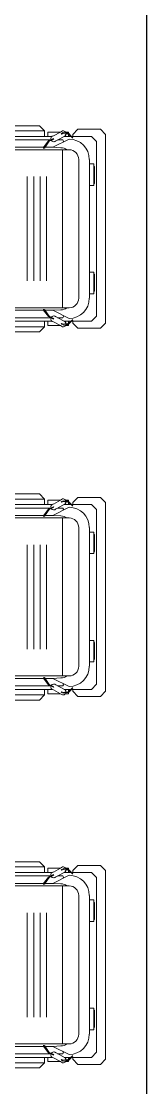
# Model space of a CAD drawing. Header units: metres. Extents: x 2026 to 2182, y 1015 to 1085.
# Drawn here: x 2080.21 to 2081.41, y 1037.86 to 1048 of the extents above; entities that cross this region are included whole.
import ezdxf

# ---------------------------------------------------------------- set-up
doc = ezdxf.new("R2010")
doc.units = ezdxf.units.M
doc.layers.add('0.2', color=2, linetype='Continuous')
doc.layers.add('Z-GAS HUANUCO CASCO_2DA ETAPA_$0$CAMIONES', color=20, linetype='Continuous', lineweight=9)

# ---------------------------------------------------------------- blocks, each defined once
blk = doc.blocks.new('repartidoresa1')
at = {"layer": 'Z-GAS HUANUCO CASCO_2DA ETAPA_$0$CAMIONES'}
for p, q in [((-0.98, -6.83), (-0.98, -5.674)), ((-0.931, -6.879), (-0.931, -5.625)), ((0.931, -6.879), (0.931, -5.625)), ((0.98, -5.674), (0.98, -6.83)), ((-0.879, -6.879), (-0.879, -5.696)), ((0.879, -6.879), (0.879, -5.696)), ((-0.751, -7.113), (-0.751, -5.82)), ((0.751, -7.113), (0.751, -5.82)), ((-0.845, -6.937), (-0.845, -6.543)), ((-0.775, -6.543), (-0.775, -6.87)), ((0.775, -6.543), (0.775, -6.87)), ((0.845, -6.937), (0.845, -6.543)), ((-0.496, -6.714), (0, -6.714)), ((-0.496, -6.776), (0, -6.776)), ((0.496, -6.714), (0, -6.714)), ((0.496, -6.776), (0, -6.776)), ((-0.931, -6.879), (-0.98, -6.83)), ((-0.879, -6.879), (-0.931, -6.879)), ((-0.879, -6.911), (-0.879, -6.879)), ((-0.835, -6.916), (-0.769, -6.865)), ((-0.832, -6.923), (-0.767, -6.878)), ((-0.775, -6.883), (-0.775, -6.961)), ((-0.766, -6.877), (-0.768, -6.865)), ((-0.496, -6.837), (0, -6.837)), ((0.496, -6.837), (0, -6.837)), ((0.766, -6.877), (0.768, -6.865)), ((0.832, -6.923), (0.767, -6.878)), ((0.835, -6.916), (0.769, -6.865)), ((0.775, -6.883), (0.775, -6.961)), ((0.931, -6.879), (0.879, -6.879)), ((0.879, -6.879), (0.879, -6.911)), ((0.98, -6.83), (0.931, -6.879)), ((-0.92, -7.03), (-0.92, -6.911)), ((-0.92, -6.911), (-0.879, -6.911)), ((-0.883, -6.964), (-0.92, -7.03)), ((-0.884, -7.076), (-0.828, -6.973)), ((-0.879, -6.951), (-0.879, -6.911)), ((-0.858, -6.964), (-0.835, -6.916)), ((-0.858, -6.964), (-0.853, -6.968)), ((-0.853, -6.969), (-0.832, -6.923)), ((-0.852, -7.113), (-0.775, -6.958)), ((-0.77, -7.036), (-0.775, -6.958)), ((-0.496, -6.899), (0, -6.899)), ((0.496, -6.899), (0, -6.899)), ((0.77, -7.036), (0.775, -6.958)), ((0.852, -7.113), (0.775, -6.958)), ((0.884, -7.076), (0.828, -6.973)), ((0.853, -6.969), (0.832, -6.923)), ((0.858, -6.964), (0.835, -6.916)), ((0.858, -6.964), (0.853, -6.968)), ((0.879, -6.911), (0.92, -6.911)), ((0.879, -6.951), (0.879, -6.911)), ((0.883, -6.964), (0.92, -7.03)), ((0.92, -6.911), (0.92, -7.03)), ((-0.932, -7.052), (-0.92, -7.03)), ((-0.92, -7.107), (-0.92, -7.079)), ((-0.915, -7.057), (-0.909, -7.106)), ((-0.914, -7.057), (-0.907, -7.04)), ((-0.901, -7.044), (-0.907, -7.039)), ((-0.907, -7.059), (-0.901, -7.044)), ((-0.904, -7.073), (-0.907, -7.059)), ((-0.904, -7.101), (-0.904, -7.073)), ((-0.879, -7.129), (-0.879, -7.065)), ((-0.845, -7.053), (-0.845, -7.004)), ((-0.845, -7.053), (-0.834, -7.059)), ((-0.822, -7.053), (-0.834, -7.059)), ((-0.751, -7.05), (0, -7.05)), ((0.751, -7.05), (0, -7.05)), ((0.822, -7.053), (0.834, -7.059)), ((0.845, -7.053), (0.834, -7.059)), ((0.845, -7.053), (0.845, -7.004)), ((0.879, -7.129), (0.879, -7.065)), ((0.901, -7.044), (0.907, -7.039)), ((0.907, -7.059), (0.901, -7.044)), ((0.904, -7.073), (0.907, -7.059)), ((0.904, -7.101), (0.904, -7.073)), ((0.914, -7.057), (0.907, -7.04)), ((0.915, -7.057), (0.909, -7.106)), ((0.92, -7.03), (0.932, -7.052)), ((0.92, -7.079), (0.92, -7.107)), ((-0.946, -7.198), (-0.897, -7.149)), ((-0.908, -7.107), (-0.92, -7.107)), ((-0.879, -7.137), (-0.908, -7.107)), ((-0.865, -7.145), (-0.904, -7.101)), ((-0.879, -7.107), (-0.899, -7.107)), ((-0.897, -7.149), (-0.879, -7.149)), ((-0.879, -7.149), (-0.879, -7.137)), ((-0.879, -7.137), (-0.865, -7.15)), ((-0.879, -7.327), (-0.879, -7.149)), ((-0.865, -7.15), (-0.865, -7.145)), ((0.865, -7.145), (0.904, -7.101)), ((0.879, -7.137), (0.865, -7.15)), ((0.865, -7.15), (0.865, -7.145)), ((0.908, -7.107), (0.879, -7.137)), ((0.879, -7.107), (0.899, -7.107)), ((0.879, -7.137), (0.879, -7.149)), ((0.879, -7.149), (0.897, -7.149)), ((0.879, -7.327), (0.879, -7.149)), ((0.897, -7.149), (0.946, -7.198)), ((0.909, -7.106), (0.908, -7.107)), ((0.92, -7.107), (0.908, -7.107)), ((-0.946, -7.412), (-0.946, -7.198)), ((0, -7.206), (-0.659, -7.206)), ((0, -7.206), (0.659, -7.206)), ((0.946, -7.198), (0.946, -7.412)), ((-0.83, -7.376), (-0.879, -7.327)), ((0, -7.376), (-0.83, -7.376)), ((0, -7.307), (-0.659, -7.307)), ((-0.617, -7.307), (-0.617, -7.349)), ((-0.617, -7.349), (-0.413, -7.349)), ((-0.597, -7.349), (-0.589, -7.357)), ((-0.589, -7.357), (-0.435, -7.357)), ((-0.435, -7.357), (-0.427, -7.349)), ((-0.413, -7.349), (-0.413, -7.307)), ((0, -7.307), (0.659, -7.307)), ((0, -7.376), (0.83, -7.376)), ((0.413, -7.349), (0.413, -7.307)), ((0.617, -7.349), (0.413, -7.349)), ((0.435, -7.357), (0.427, -7.349)), ((0.589, -7.357), (0.435, -7.357)), ((0.597, -7.349), (0.589, -7.357)), ((0.617, -7.307), (0.617, -7.349)), ((0.83, -7.376), (0.879, -7.327)), ((-0.897, -7.461), (-0.946, -7.412)), ((0, -7.461), (-0.897, -7.461)), ((0.897, -7.461), (0, -7.461)), ((0.946, -7.412), (0.897, -7.461))]:
    blk.add_line(p, q, dxfattribs=at)
blk.add_lwpolyline([(0.92, -7.079, -0.077751), (0.912, -7.082)], format="xyb", dxfattribs=at)
blk.add_lwpolyline([(-0.908, -7.107), (-0.909, -7.106)], dxfattribs=at)
for centre, radius, start, end in [((-0.856, -6.967), 0.028, 68.4256, 175.0388), ((-0.856, -6.967), 0.028, 313.745, 58.3959), ((0.856, -6.967), 0.028, 121.6041, 226.255), ((0.856, -6.967), 0.028, 4.9612, 111.5744), ((-0.904, -7.055), 0.0283, 173.8171, 236.219), ((-0.904, -7.055), 0.0283, 236.219, 254.0025), ((-0.904, -7.055), 0.0283, 270.0651, 313.8576), ((-0.678, -7.036), 0.0923, 180, 217.2027), ((0.678, -7.036), 0.0923, 322.7973, 0), ((0.904, -7.055), 0.0283, 226.1424, 269.9349), ((0.904, -7.055), 0.0283, 303.781, 6.1829), ((-0.659, -7.113), 0.193, 180, 270), ((-0.659, -7.113), 0.0923, 180, 270), ((0.659, -7.113), 0.0923, 270, 0), ((0.659, -7.113), 0.193, 270, 0)]:
    blk.add_arc(centre, radius, start, end, dxfattribs=at)

msp = doc.modelspace()

# ---------------------------------------------------------------- linework, layer by layer
at = {"layer": '0.2'}
msp.add_line((2081.41, 1032.19), (2081.41, 1048.7), dxfattribs=at)

# ---------------------------------------------------------------- block references
at = {"rotation": 90}
for p in [(2073.556, 1046.023), (2073.556, 1042.523), (2073.556, 1039.025)]:
    msp.add_blockref('repartidoresa1', p, dxfattribs=at)

doc.saveas('drawing.dxf')
